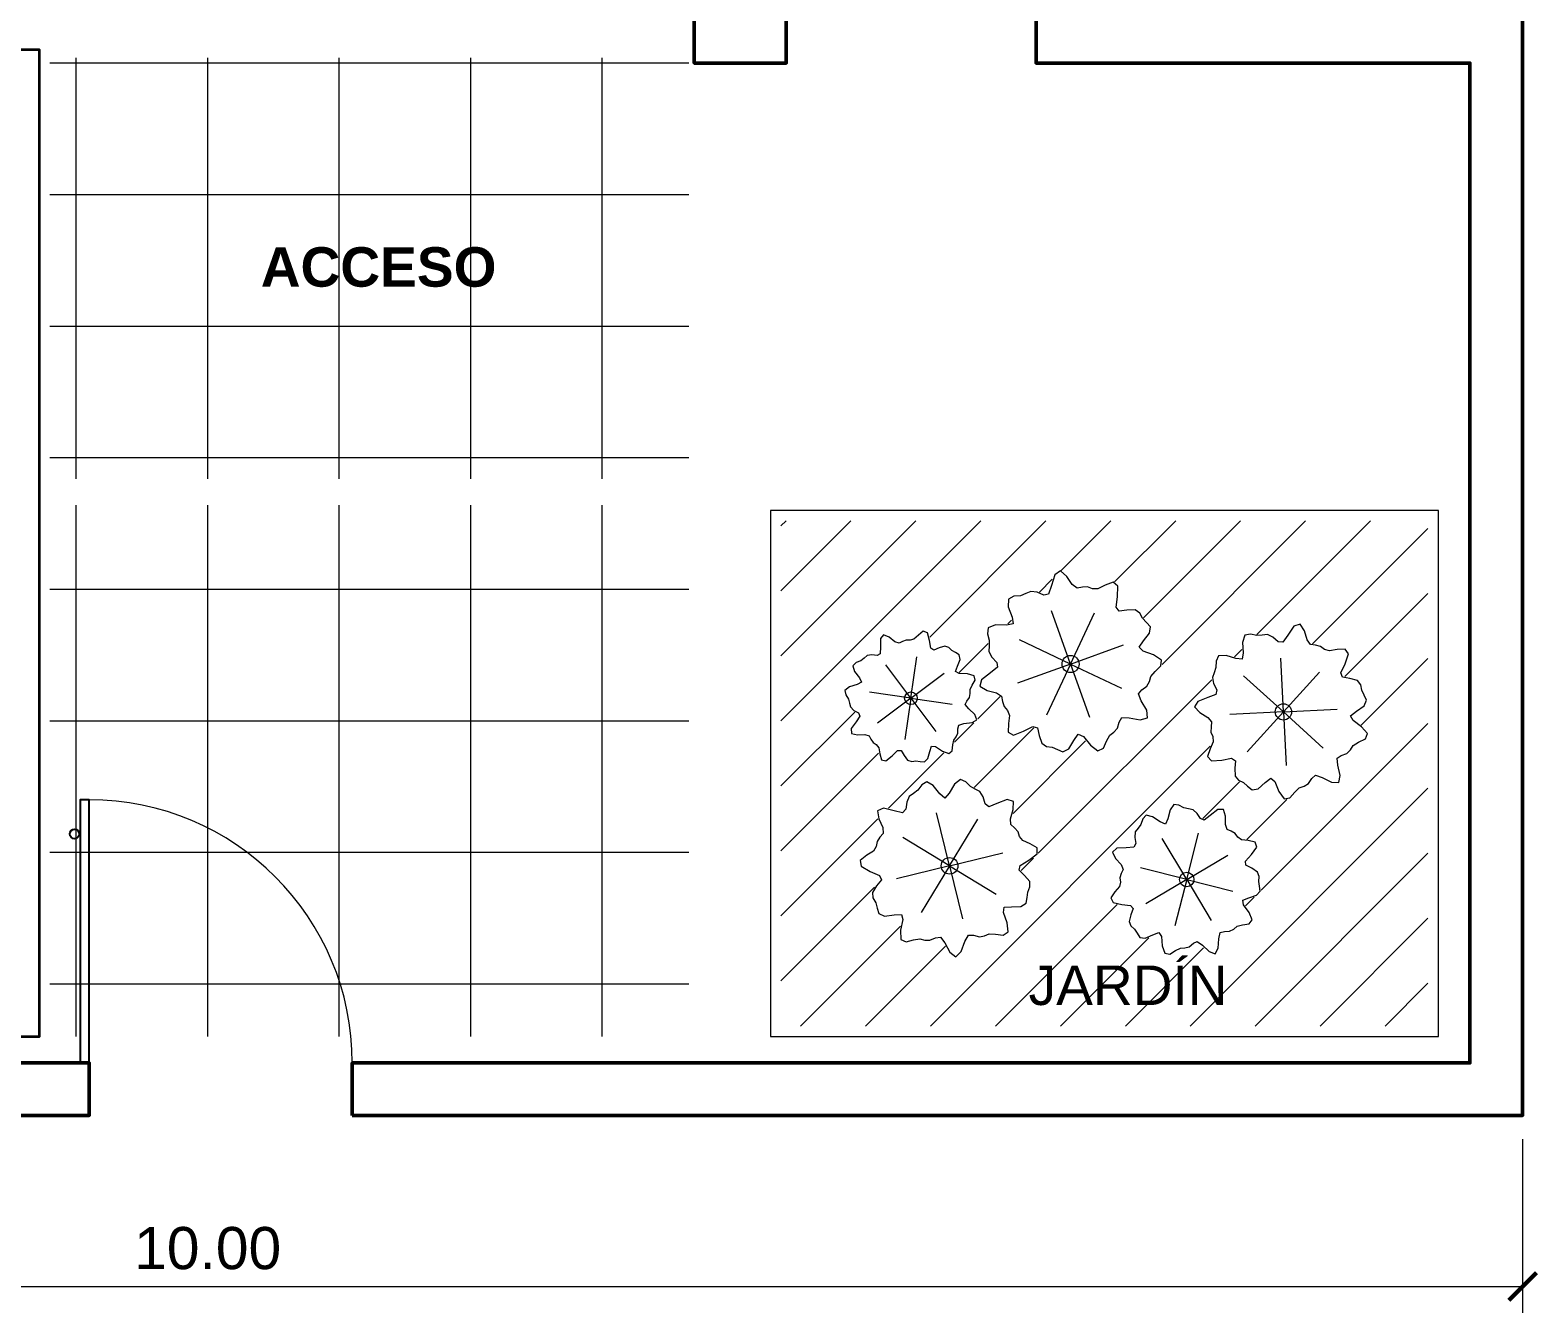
# Model space of a CAD drawing. Header units: metres. Extents: x -1.4 to 26.1, y -0.8 to 23.2.
# Drawn here: x 4.32 to 10.06, y -0.75 to 4.12 of the extents above; entities that cross this region are included whole.
import ezdxf
from ezdxf.enums import TextEntityAlignment as Align

# ---------------------------------------------------------------- set-up
doc = ezdxf.new("R2010")
doc.units = ezdxf.units.M
for name, color, linetype, lineweight in [('A_COTA', 7, 'Continuous', 13), ('A_LIMITE', 7, 'Continuous', 35), ('A_MUEBLE', 7, 'Continuous', 18), ('A_MURO_CORTE', 7, 'Continuous', 50), ('A_PUERTA', 7, 'Continuous', 25), ('A_TEXTO', 7, 'Continuous', 13)]:
    doc.layers.add(name, color=color, linetype=linetype, lineweight=lineweight)
for name, color, linetype, lineweight, true_color in [('A_JARDIN', 8, 'Continuous', 9, 0x697d6c), ('A_MUEBLE_DETALLE', 8, 'Continuous', 9, 0x555555), ('A_PISO_TRAMA', 9, 'Continuous', 9, 0xb4b4b4)]:
    doc.layers.add(name, color=color, linetype=linetype, lineweight=lineweight, true_color=true_color)
doc.styles.add('ARQ', font='arial.ttf')
doc.styles.add('ARQ_BOLD', font='arialbd.ttf')
doc.styles.add('OpenSansCondensed-Light', font='OpenSansCondensed-Light.ttf')
doc.dimstyles.new('EZDXF', dxfattribs={"dimtxt": 0.25, "dimasz": 0.175, "dimexe": 0.375, "dimexo": 0.125, "dimgap": 0.1, "dimtad": 1, "dimlfac": 100, "dimzin": 12, "dimdsep": 46, "dimtxsty": 'OpenSansCondensed-Light', "dimblk": 'ARCHTICK', "dimcen": 2.5, "dimazin": 3, "dimtfac": 0.5, "dimtmove": 2, "dimatfit": 3})
pattern_1 = [(0, (0, 0), (0, 0.5), []), (90, (0, 0), (0.5, 0), [])]

# ---------------------------------------------------------------- blocks, each defined once
blk = doc.blocks.new('M_ARBUSTO')
at = {"layer": 'A_JARDIN'}
for q in [(-0.05583, 0.325243), (0.190504, 0.269459), (-0.269459, 0.190504), (-0.325243, -0.05583), (-0.190504, -0.269459), (0.325243, 0.05583), (0.05583, -0.325243), (0.269459, -0.190504)]:
    blk.add_line((0, 0), q, dxfattribs=at)
blk.add_lwpolyline([(0.48, 0), (0.532202, 0.034882), (0.535216, 0.070462), (0.493852, 0.098233), (0.451569, 0.120998), (0.434131, 0.147368), (0.426391, 0.176617), (0.407065, 0.200742), (0.385381, 0.2225), (0.386018, 0.257929), (0.406544, 0.311952), (0.411501, 0.360877), (0.374411, 0.374411), (0.311136, 0.354783), (0.26044, 0.339412), (0.239444, 0.358353), (0.23134, 0.400692), (0.214214, 0.434383), (0.186617, 0.450533), (0.159245, 0.469121), (0.133808, 0.49938), (0.102576, 0.515685), (0.064475, 0.489734), (0.028655, 0.437193), (0, 0.41), (-0.028655, 0.437193), (-0.064475, 0.489734), (-0.102576, 0.515685), (-0.133808, 0.49938), (-0.159245, 0.469121), (-0.186617, 0.450533), (-0.214214, 0.434383), (-0.23134, 0.400692), (-0.239444, 0.358353), (-0.26044, 0.339412), (-0.311136, 0.354783), (-0.374411, 0.374411), (-0.411501, 0.360877), (-0.406544, 0.311952), (-0.386018, 0.257929), (-0.385381, 0.2225), (-0.407065, 0.200742), (-0.426391, 0.176617), (-0.434131, 0.147368), (-0.451569, 0.120998), (-0.493852, 0.098233), (-0.535216, 0.070462), (-0.532202, 0.034882), (-0.48, 0), (-0.425743, -0.027905), (-0.416571, -0.054843), (-0.447702, -0.089053), (-0.47572, -0.127469), (-0.474922, -0.161214), (-0.460533, -0.190759), (-0.453933, -0.223855), (-0.446003, -0.2575), (-0.412193, -0.275419), (-0.355075, -0.272459), (-0.310265, -0.272095), (-0.304411, -0.304411), (-0.321836, -0.366984), (-0.323971, -0.422207), (-0.293904, -0.439858), (-0.24866, -0.430692), (-0.210383, -0.426614), (-0.180759, -0.436391), (-0.149337, -0.439932), (-0.114658, -0.427909), (-0.084711, -0.425869), (-0.06083, -0.462053), (-0.034132, -0.520751), (0, -0.55), (0.034132, -0.520751), (0.06083, -0.462053), (0.084711, -0.425869), (0.114658, -0.427909), (0.149337, -0.439932), (0.180759, -0.436391), (0.210383, -0.426614), (0.24866, -0.430692), (0.293904, -0.439858), (0.323971, -0.422207), (0.321836, -0.366984), (0.304411, -0.304411), (0.310265, -0.272095), (0.355075, -0.272459), (0.412193, -0.275419), (0.446003, -0.2575), (0.453933, -0.223855), (0.460533, -0.190759), (0.474922, -0.161214), (0.47572, -0.127469), (0.447702, -0.089053), (0.416571, -0.054843), (0.425743, -0.027905)], close=True, dxfattribs=at)
blk.add_circle((0, 0), 0.05, dxfattribs=at)
blk = doc.blocks.new('_ARCHTICK')
at = {"color": 0, "linetype": 'BYBLOCK', "const_width": 0.15}
blk.add_lwpolyline([(-0.5, -0.5), (0.5, 0.5)], dxfattribs=at)

msp = doc.modelspace()

# ---------------------------------------------------------------- hatches: boundary and pattern name
at = {"layer": 'A_PISO_TRAMA'}
h = msp.add_hatch(dxfattribs=at)
h.set_pattern_fill('ARQ_BALDOSA', style=0)
h.set_pattern_definition(pattern_1)
h.paths.add_polyline_path([(6.83, 4.02), (6.83, 2.42), (4.4, 2.42), (4.4, 4.02)])
h = msp.add_hatch(dxfattribs=at)
h.set_pattern_fill('ARQ_BALDOSA', style=0)
h.set_pattern_definition(pattern_1)
h.paths.add_polyline_path([(6.83, 2.32), (6.83, 0.3), (4.4, 0.3), (4.4, 2.32)])
h = msp.add_hatch(dxfattribs=at)
h.set_pattern_fill('ANSI31', scale=0.055, style=0)
h.paths.add_polyline_path([(9.64, 2.26), (9.64, 0.34), (7.18, 0.34), (7.18, 2.26)])
h.paths.add_polyline_path([(9.4016, 1.5997), (9.39242, 1.61793), (9.38828, 1.63735), (9.38817, 1.63777), (9.38801, 1.63817), (9.38781, 1.63855), (9.38758, 1.63891), (9.37509, 1.6557), (9.37485, 1.65599), (9.37459, 1.65625), (9.3743, 1.65649), (9.37399, 1.6567), (9.37367, 1.65689), (9.37333, 1.65704), (9.37297, 1.65716), (9.34462, 1.66523), (9.3442, 1.66533), (9.31826, 1.66976), (9.31376, 1.68267), (9.32894, 1.71554), (9.32911, 1.71597), (9.3413, 1.75294), (9.34141, 1.75332), (9.34147, 1.75371), (9.3415, 1.75411), (9.34149, 1.75451), (9.34144, 1.75491), (9.34135, 1.75529), (9.34122, 1.75567), (9.34105, 1.75603), (9.34085, 1.75638), (9.32874, 1.77491), (9.32851, 1.77522), (9.32826, 1.77551), (9.32798, 1.77578), (9.32767, 1.77601), (9.32734, 1.77622), (9.32699, 1.77639), (9.32663, 1.77653), (9.32626, 1.77663), (9.32588, 1.77669), (9.32549, 1.77672), (9.32511, 1.77671), (9.2943, 1.77449), (9.29391, 1.77444), (9.26555, 1.7696), (9.24854, 1.7753), (9.23412, 1.78623), (9.23378, 1.78647), (9.23341, 1.78667), (9.23302, 1.78682), (9.23262, 1.78694), (9.21397, 1.79135), (9.21355, 1.79143), (9.19633, 1.79357), (9.18456, 1.80921), (9.17417, 1.84277), (9.17405, 1.8431), (9.17391, 1.84342), (9.17373, 1.84372), (9.15748, 1.86952), (9.15725, 1.86985), (9.15698, 1.87016), (9.15668, 1.87044), (9.15636, 1.87068), (9.15601, 1.8709), (9.15565, 1.87107), (9.15526, 1.87121), (9.15487, 1.87131), (9.15447, 1.87137), (9.15406, 1.87139), (9.15366, 1.87136), (9.15325, 1.8713), (9.15286, 1.87119), (9.12958, 1.86365), (9.12923, 1.86352), (9.12889, 1.86335), (9.12858, 1.86316), (9.12828, 1.86294), (9.128, 1.86269), (9.12775, 1.86242), (9.12752, 1.86212), (9.10411, 1.82839), (9.08651, 1.80339), (9.07262, 1.80437), (9.05351, 1.82108), (9.05322, 1.82131), (9.0529, 1.82152), (9.05257, 1.82169), (9.03134, 1.83162), (9.03099, 1.83176), (9.03063, 1.83187), (9.03025, 1.83195), (9.02988, 1.83199), (9.0295, 1.83199), (9.02912, 1.83196), (9.0096, 1.82933), (8.98982, 1.82801), (8.96638, 1.83297), (8.966, 1.83303), (8.96561, 1.83306), (8.96522, 1.83304), (8.96483, 1.83299), (8.94335, 1.82903), (8.94297, 1.82894), (8.9426, 1.82882), (8.94224, 1.82866), (8.9419, 1.82846), (8.94158, 1.82823), (8.94129, 1.82797), (8.94102, 1.82768), (8.94078, 1.82737), (8.94057, 1.82704), (8.9404, 1.82669), (8.94026, 1.82632), (8.93155, 1.7991), (8.93146, 1.79874), (8.93139, 1.79837), (8.93137, 1.79799), (8.93137, 1.79762), (8.9339, 1.7587), (8.9309, 1.73866), (8.91073, 1.7406), (8.87358, 1.75247), (8.87322, 1.75256), (8.87285, 1.75263), (8.87248, 1.75266), (8.8721, 1.75265), (8.84358, 1.75078), (8.84319, 1.75074), (8.84281, 1.75066), (8.84244, 1.75054), (8.84208, 1.75038), (8.84173, 1.75019), (8.84141, 1.74997), (8.84111, 1.74971), (8.84084, 1.74943), (8.84059, 1.74912), (8.84038, 1.7488), (8.8402, 1.74845), (8.83117, 1.72856), (8.83102, 1.7282), (8.83091, 1.72782), (8.83084, 1.72744), (8.83081, 1.72705), (8.82995, 1.70311), (8.82389, 1.68423), (8.81662, 1.66593), (8.81649, 1.66557), (8.8164, 1.6652), (8.81635, 1.66483), (8.81633, 1.66445), (8.81635, 1.66407), (8.81641, 1.66369), (8.8209, 1.64069), (8.82099, 1.64033), (8.82111, 1.63997), (8.82127, 1.63963), (8.83286, 1.61705), (8.83045, 1.60333), (8.80193, 1.59231), (8.76354, 1.57775), (8.7632, 1.5776), (8.76287, 1.57742), (8.76257, 1.57721), (8.76228, 1.57698), (8.76201, 1.57672), (8.76178, 1.57643), (8.76156, 1.57613), (8.74861, 1.55536), (8.74841, 1.555), (8.74825, 1.55463), (8.74813, 1.55424), (8.74805, 1.55384), (8.74801, 1.55344), (8.74801, 1.55303), (8.74805, 1.55262), (8.74813, 1.55223), (8.74826, 1.55184), (8.74842, 1.55147), (8.74862, 1.55111), (8.74885, 1.55078), (8.74912, 1.55047), (8.77021, 1.52846), (8.77047, 1.52822), (8.77074, 1.528), (8.77103, 1.52781), (8.80108, 1.50961), (8.81341, 1.4944), (8.81133, 1.47718), (8.8113, 1.47674), (8.81106, 1.45758), (8.81108, 1.45716), (8.81114, 1.45675), (8.81124, 1.45635), (8.81139, 1.45596), (8.81851, 1.43932), (8.81993, 1.42143), (8.80836, 1.39509), (8.80822, 1.39473), (8.79861, 1.36537), (8.79851, 1.365), (8.79845, 1.36462), (8.79842, 1.36423), (8.79843, 1.36385), (8.79847, 1.36346), (8.79855, 1.36308), (8.79867, 1.36272), (8.79883, 1.36236), (8.79901, 1.36202), (8.79923, 1.3617), (8.79948, 1.36141), (8.81454, 1.34518), (8.81482, 1.3449), (8.81513, 1.34465), (8.81547, 1.34443), (8.81582, 1.34425), (8.81619, 1.3441), (8.81658, 1.344), (8.81697, 1.34393), (8.81737, 1.3439), (8.81777, 1.34391), (8.85658, 1.34679), (8.85704, 1.34685), (8.89261, 1.35362), (8.90405, 1.34614), (8.90207, 1.3199), (8.90206, 1.31947), (8.90304, 1.29), (8.90307, 1.28963), (8.90313, 1.28926), (8.90323, 1.2889), (8.90336, 1.28855), (8.90353, 1.28822), (8.90372, 1.2879), (8.90394, 1.2876), (8.91721, 1.27142), (8.9175, 1.2711), (8.91782, 1.27082), (8.91818, 1.27057), (8.91855, 1.27036), (8.93639, 1.26164), (8.95186, 1.24833), (8.95197, 1.24824), (8.96869, 1.23483), (8.96899, 1.23461), (8.96932, 1.23441), (8.96966, 1.23425), (8.97002, 1.23413), (8.97038, 1.23403), (8.97076, 1.23397), (8.97113, 1.23395), (8.97151, 1.23396), (8.97189, 1.23401), (8.99525, 1.23816), (8.99567, 1.23826), (8.99607, 1.2384), (8.99646, 1.23859), (8.99683, 1.23882), (8.99717, 1.23908), (9.02388, 1.26227), (9.04293, 1.27741), (9.05492, 1.2667), (9.06995, 1.23033), (9.07015, 1.22991), (9.0704, 1.22952), (9.09043, 1.20172), (9.09068, 1.20142), (9.09095, 1.20113), (9.09125, 1.20088), (9.09157, 1.20066), (9.09192, 1.20047), (9.09228, 1.20031), (9.09265, 1.20019), (9.09303, 1.20011), (9.09342, 1.20007), (9.09382, 1.20006), (9.09421, 1.2001), (9.11563, 1.20295), (9.11604, 1.20303), (9.11644, 1.20314), (9.11683, 1.2033), (9.1172, 1.2035), (9.11754, 1.20374), (9.11786, 1.20401), (9.11815, 1.20431), (9.13663, 1.22592), (9.15302, 1.24179), (9.17041, 1.24803), (9.17079, 1.24819), (9.17116, 1.24839), (9.18786, 1.25865), (9.18815, 1.25885), (9.18843, 1.25908), (9.18869, 1.25933), (9.18892, 1.2596), (9.18912, 1.25989), (9.20119, 1.27855), (9.21291, 1.28907), (9.23588, 1.28135), (9.27105, 1.263), (9.27145, 1.26282), (9.27186, 1.26269), (9.27229, 1.2626), (9.27272, 1.26255), (9.30056, 1.26129), (9.30096, 1.26129), (9.30137, 1.26134), (9.30176, 1.26142), (9.30215, 1.26154), (9.30252, 1.26171), (9.30287, 1.2619), (9.3032, 1.26214), (9.30351, 1.2624), (9.30379, 1.2627), (9.30403, 1.26302), (9.30425, 1.26336), (9.30442, 1.26373), (9.30456, 1.26411), (9.30466, 1.2645), (9.31017, 1.29182), (9.31024, 1.29225), (9.31025, 1.29268), (9.31022, 1.29312), (9.31014, 1.29354), (9.30085, 1.33211), (9.29892, 1.35626), (9.31196, 1.36509), (9.33298, 1.37228), (9.33331, 1.37241), (9.33363, 1.37257), (9.33394, 1.37276), (9.33422, 1.37297), (9.33449, 1.37321), (9.34849, 1.38693), (9.34877, 1.38724), (9.34901, 1.38757), (9.35928, 1.40294), (9.37864, 1.415), (9.40408, 1.42771), (9.40444, 1.42791), (9.40478, 1.42816), (9.40509, 1.42843), (9.40538, 1.42874), (9.40562, 1.42908), (9.40584, 1.42944), (9.40601, 1.42981), (9.41396, 1.44992), (9.41409, 1.45029), (9.41418, 1.45067), (9.41423, 1.45106), (9.41424, 1.45145), (9.41422, 1.45184), (9.41415, 1.45223), (9.41405, 1.45261), (9.41391, 1.45297), (9.41374, 1.45332), (9.41353, 1.45366), (9.4133, 1.45397), (9.39117, 1.48013), (9.39085, 1.48047), (9.3905, 1.48077), (9.35884, 1.50414), (9.35135, 1.51837), (9.37065, 1.5332), (9.39961, 1.5535), (9.39995, 1.55377), (9.40026, 1.55407), (9.40053, 1.5544), (9.40077, 1.55476), (9.40097, 1.55515), (9.41064, 1.57681), (9.41078, 1.57716), (9.41089, 1.57752), (9.41096, 1.57789), (9.41099, 1.57827), (9.41099, 1.57865), (9.41095, 1.57903), (9.41088, 1.5794), (9.41077, 1.57976), (9.41063, 1.58011), (9.40166, 1.59958)], flags=0)
h.paths.add_polyline_path([(9.00395, 0.8722), (9.0009, 0.88999), (9.00242, 0.90748), (9.00243, 0.90791), (9.0024, 0.90834), (9.00232, 0.90876), (9.0022, 0.90917), (8.99596, 0.92666), (8.99582, 0.927), (8.99564, 0.92734), (8.99544, 0.92765), (8.99521, 0.92794), (8.99495, 0.92821), (8.99467, 0.92846), (8.99436, 0.92867), (8.97241, 0.94288), (8.97203, 0.94309), (8.95141, 0.95346), (8.95097, 0.96513), (8.97225, 0.98894), (8.97253, 0.9893), (8.99246, 1.0175), (8.99267, 1.01784), (8.99285, 1.01819), (8.993, 1.01857), (8.9931, 1.01895), (8.99317, 1.01934), (8.99319, 1.01974), (8.99318, 1.02014), (8.99313, 1.02053), (8.99304, 1.02092), (8.98757, 1.03979), (8.98745, 1.04015), (8.98729, 1.0405), (8.98709, 1.04084), (8.98687, 1.04115), (8.98661, 1.04144), (8.98633, 1.04171), (8.98603, 1.04195), (8.9857, 1.04215), (8.98535, 1.04233), (8.98499, 1.04247), (8.98462, 1.04257), (8.95791, 1.04868), (8.95752, 1.04875), (8.93232, 1.05197), (8.91953, 1.06111), (8.91017, 1.07407), (8.90991, 1.0744), (8.90962, 1.07469), (8.90929, 1.07495), (8.90895, 1.07518), (8.89427, 1.08376), (8.89388, 1.08396), (8.88001, 1.09017), (8.87417, 1.10623), (8.87406, 1.13732), (8.87404, 1.13767), (8.874, 1.13802), (8.87392, 1.13836), (8.86682, 1.16446), (8.8667, 1.16484), (8.86653, 1.16521), (8.86633, 1.16557), (8.86609, 1.1659), (8.86582, 1.1662), (8.86553, 1.16648), (8.8652, 1.16672), (8.86485, 1.16693), (8.86448, 1.16711), (8.8641, 1.16724), (8.86371, 1.16734), (8.8633, 1.16739), (8.8629, 1.16741), (8.84118, 1.16705), (8.84081, 1.16702), (8.84045, 1.16696), (8.84009, 1.16687), (8.83974, 1.16675), (8.8394, 1.16659), (8.83908, 1.1664), (8.83878, 1.16619), (8.81016, 1.14365), (8.78896, 1.12716), (8.7778, 1.13145), (8.76601, 1.15045), (8.76579, 1.15076), (8.76555, 1.15105), (8.76529, 1.15131), (8.74985, 1.16523), (8.74956, 1.16548), (8.74924, 1.16569), (8.74891, 1.16587), (8.74856, 1.16602), (8.7482, 1.16613), (8.74782, 1.16621), (8.7306, 1.16904), (8.71355, 1.17304), (8.69501, 1.18329), (8.69466, 1.18346), (8.6943, 1.1836), (8.69392, 1.1837), (8.69353, 1.18376), (8.67428, 1.18598), (8.67389, 1.18601), (8.6735, 1.18599), (8.67311, 1.18594), (8.67273, 1.18585), (8.67236, 1.18573), (8.672, 1.18557), (8.67166, 1.18537), (8.67134, 1.18514), (8.67105, 1.18488), (8.67078, 1.1846), (8.67054, 1.18429), (8.65609, 1.16345), (8.65589, 1.16313), (8.65572, 1.1628), (8.65559, 1.16245), (8.65549, 1.16209), (8.64755, 1.12847), (8.64001, 1.11267), (8.62384, 1.11937), (8.59544, 1.13904), (8.59513, 1.13924), (8.59479, 1.13941), (8.59444, 1.13955), (8.59408, 1.13965), (8.56941, 1.14546), (8.56902, 1.14553), (8.56863, 1.14557), (8.56824, 1.14556), (8.56785, 1.14552), (8.56746, 1.14544), (8.56709, 1.14532), (8.56673, 1.14516), (8.56639, 1.14497), (8.56606, 1.14475), (8.56576, 1.1445), (8.56549, 1.14422), (8.55267, 1.12969), (8.55242, 1.12938), (8.55221, 1.12906), (8.55203, 1.12871), (8.55188, 1.12835), (8.54497, 1.10832), (8.53497, 1.09395), (8.52407, 1.08032), (8.52384, 1.08001), (8.52365, 1.07968), (8.52349, 1.07934), (8.52336, 1.07898), (8.52327, 1.07861), (8.52321, 1.07823), (8.52106, 1.05756), (8.52104, 1.05719), (8.52105, 1.05681), (8.5211, 1.05644), (8.52505, 1.03442), (8.51963, 1.02377), (8.49284, 1.02184), (8.45649, 1.01944), (8.45612, 1.0194), (8.45576, 1.01933), (8.4554, 1.01922), (8.45506, 1.01907), (8.45473, 1.0189), (8.45442, 1.0187), (8.45413, 1.01847), (8.43775, 1.00421), (8.43746, 1.00393), (8.4372, 1.00362), (8.43697, 1.00328), (8.43677, 1.00292), (8.43661, 1.00255), (8.4365, 1.00216), (8.43642, 1.00176), (8.43638, 1.00136), (8.43638, 1.00095), (8.43643, 1.00054), (8.43652, 1.00015), (8.43664, 0.99976), (8.43681, 0.99939), (8.44899, 0.97524), (8.44917, 0.97494), (8.44936, 0.97465), (8.44958, 0.97438), (8.47031, 0.95121), (8.47672, 0.93536), (8.47056, 0.92146), (8.47041, 0.92106), (8.46524, 0.90486), (8.46513, 0.90446), (8.46507, 0.90405), (8.46505, 0.90363), (8.46507, 0.90321), (8.46679, 0.88732), (8.4634, 0.87197), (8.44683, 0.85271), (8.44659, 0.8524), (8.43082, 0.82999), (8.43062, 0.82966), (8.43044, 0.82932), (8.4303, 0.82896), (8.4302, 0.82858), (8.43013, 0.8282), (8.4301, 0.82782), (8.4301, 0.82743), (8.43015, 0.82705), (8.43023, 0.82667), (8.43034, 0.8263), (8.43049, 0.82594), (8.43906, 0.80827), (8.43925, 0.80792), (8.43947, 0.80759), (8.43973, 0.80729), (8.44001, 0.80701), (8.44033, 0.80676), (8.44066, 0.80654), (8.44102, 0.80636), (8.44139, 0.80622), (8.44177, 0.80611), (8.47545, 0.79849), (8.4759, 0.79841), (8.50766, 0.79496), (8.51513, 0.78599), (8.50674, 0.76448), (8.50661, 0.76407), (8.4998, 0.73883), (8.49971, 0.73846), (8.49967, 0.73809), (8.49966, 0.73772), (8.49968, 0.73734), (8.49974, 0.73698), (8.49983, 0.73661), (8.49996, 0.73626), (8.50702, 0.71909), (8.5072, 0.7187), (8.50743, 0.71834), (8.50769, 0.718), (8.50799, 0.71769), (8.52082, 0.70571), (8.53046, 0.69045), (8.53054, 0.69033), (8.54124, 0.67462), (8.54147, 0.67432), (8.54172, 0.67404), (8.542, 0.67379), (8.54231, 0.67356), (8.54263, 0.67336), (8.54297, 0.6732), (8.54332, 0.67306), (8.54369, 0.67297), (8.54406, 0.6729), (8.56496, 0.67037), (8.56539, 0.67034), (8.56582, 0.67035), (8.56624, 0.67042), (8.56666, 0.67053), (8.56706, 0.67068), (8.59573, 0.68342), (8.61545, 0.69118), (8.6226, 0.6794), (8.6259, 0.64475), (8.62597, 0.64429), (8.62609, 0.64384), (8.63588, 0.61507), (8.63603, 0.6147), (8.63621, 0.61435), (8.63642, 0.61402), (8.63666, 0.61372), (8.63693, 0.61343), (8.63723, 0.61318), (8.63756, 0.61296), (8.6379, 0.61277), (8.63826, 0.61261), (8.63863, 0.61249), (8.63901, 0.61241), (8.65793, 0.60927), (8.65835, 0.60922), (8.65876, 0.60922), (8.65918, 0.60926), (8.65959, 0.60934), (8.65999, 0.60947), (8.66037, 0.60964), (8.66073, 0.60984), (8.682, 0.62337), (8.69991, 0.63253), (8.71619, 0.6333), (8.7166, 0.63334), (8.71701, 0.63343), (8.73384, 0.6378), (8.73418, 0.63791), (8.73451, 0.63804), (8.73483, 0.63821), (8.73513, 0.6384), (8.73541, 0.63862), (8.75044, 0.65128), (8.76281, 0.65702), (8.78006, 0.64469), (8.80511, 0.62003), (8.80544, 0.61974), (8.80579, 0.61949), (8.80617, 0.61928), (8.80657, 0.61911), (8.82986, 0.61082), (8.83025, 0.61071), (8.83065, 0.61063), (8.83105, 0.61059), (8.83146, 0.6106), (8.83186, 0.61065), (8.83226, 0.61073), (8.83264, 0.61086), (8.83301, 0.61102), (8.83336, 0.61122), (8.83369, 0.61146), (8.83399, 0.61172), (8.83427, 0.61202), (8.83451, 0.61234), (8.83472, 0.61269), (8.84649, 0.63444), (8.84667, 0.63483), (8.84681, 0.63524), (8.84691, 0.63566), (8.84696, 0.6361), (8.84908, 0.67119), (8.85364, 0.69189), (8.86668, 0.6959), (8.88632, 0.69655), (8.88668, 0.69657), (8.88703, 0.69663), (8.88738, 0.69672), (8.88771, 0.69684), (8.88803, 0.69699), (8.90347, 0.705), (8.90383, 0.70521), (8.90416, 0.70546), (8.91678, 0.71577), (8.93622, 0.72095), (8.96107, 0.72513), (8.96148, 0.72522), (8.96187, 0.72535), (8.96225, 0.72553), (8.96261, 0.72574), (8.96295, 0.72599), (8.96326, 0.72627), (8.96353, 0.72658), (8.97549, 0.74157), (8.97572, 0.74189), (8.97592, 0.74223), (8.97608, 0.74258), (8.97621, 0.74296), (8.9763, 0.74334), (8.97635, 0.74373), (8.97637, 0.74412), (8.97634, 0.74451), (8.97628, 0.7449), (8.97618, 0.74527), (8.97604, 0.74564), (8.96406, 0.77358), (8.96385, 0.77399), (8.9636, 0.77438), (8.94287, 0.80234), (8.9403, 0.81588), (8.96014, 0.82331), (8.98997, 0.83302), (8.99037, 0.83318), (8.99076, 0.83337), (8.99112, 0.83361), (8.99145, 0.83389), (8.99175, 0.8342), (9.00558, 0.85006), (9.00581, 0.85036), (9.00602, 0.85068), (9.00619, 0.85101), (9.00634, 0.85136), (9.00644, 0.85173), (9.00652, 0.8521), (9.00656, 0.85247), (9.00656, 0.85285), (9.00653, 0.85323), (9.00397, 0.87207)], flags=0)
h.paths.add_polyline_path([(8.5476, 1.91071), (8.54737, 1.91107), (8.5471, 1.91141), (8.5468, 1.91172), (8.54647, 1.91199), (8.5288, 1.92499), (8.52849, 1.9252), (8.52816, 1.92538), (8.52782, 1.92552), (8.52746, 1.92564), (8.5271, 1.92572), (8.52673, 1.92576), (8.52635, 1.92577), (8.49545, 1.92518), (8.49502, 1.92514), (8.46754, 1.92162), (8.45897, 1.93334), (8.46412, 1.97103), (8.46415, 1.97149), (8.46504, 2.01229), (8.46503, 2.01269), (8.46498, 2.01308), (8.46489, 2.01347), (8.46476, 2.01385), (8.4646, 2.01421), (8.4644, 2.01456), (8.46417, 2.01488), (8.4639, 2.01518), (8.46361, 2.01545), (8.44579, 2.03032), (8.44548, 2.03055), (8.44515, 2.03075), (8.4448, 2.03092), (8.44444, 2.03106), (8.44406, 2.03116), (8.44368, 2.03122), (8.4433, 2.03124), (8.44291, 2.03123), (8.44253, 2.03118), (8.44215, 2.0311), (8.44178, 2.03098), (8.41157, 2.01931), (8.41122, 2.01915), (8.38423, 2.00557), (8.36535, 2.00608), (8.34751, 2.01263), (8.34711, 2.01276), (8.3467, 2.01284), (8.34629, 2.01288), (8.34587, 2.01287), (8.32582, 2.01157), (8.32539, 2.01152), (8.30739, 2.00838), (8.2907, 2.02052), (8.26998, 2.05102), (8.26977, 2.0513), (8.26954, 2.05156), (8.26928, 2.0518), (8.24508, 2.07268), (8.24476, 2.07293), (8.24442, 2.07314), (8.24405, 2.07332), (8.24367, 2.07346), (8.24328, 2.07356), (8.24288, 2.07363), (8.24247, 2.07365), (8.24206, 2.07363), (8.24166, 2.07356), (8.24127, 2.07346), (8.24089, 2.07332), (8.24052, 2.07314), (8.24018, 2.07293), (8.21914, 2.05822), (8.21885, 2.058), (8.21858, 2.05774), (8.21833, 2.05747), (8.21811, 2.05717), (8.21792, 2.05685), (8.21776, 2.05651), (8.21763, 2.05616), (8.20449, 2.01517), (8.19448, 1.9846), (8.18008, 1.98129), (8.15574, 1.99221), (8.15539, 1.99235), (8.15503, 1.99246), (8.15466, 1.99253), (8.13034, 1.99597), (8.12996, 1.996), (8.12958, 1.996), (8.1292, 1.99596), (8.12883, 1.99589), (8.12846, 1.99578), (8.12811, 1.99564), (8.10934, 1.98702), (8.08988, 1.97963), (8.06484, 1.97741), (8.06445, 1.97736), (8.06407, 1.97727), (8.0637, 1.97714), (8.06335, 1.97698), (8.04302, 1.96643), (8.04269, 1.96623), (8.04237, 1.966), (8.04207, 1.96574), (8.04181, 1.96545), (8.04157, 1.96514), (8.04136, 1.96481), (8.04119, 1.96445), (8.04105, 1.96409), (8.04095, 1.96371), (8.04089, 1.96332), (8.04087, 1.96293), (8.04048, 1.93297), (8.04049, 1.93259), (8.04054, 1.93222), (8.04062, 1.93186), (8.04074, 1.9315), (8.05521, 1.89324), (8.05838, 1.87202), (8.03736, 1.86774), (7.99645, 1.86825), (7.99608, 1.86824), (7.99571, 1.86819), (7.99534, 1.86811), (7.99499, 1.868), (7.96696, 1.85738), (7.96661, 1.85723), (7.96626, 1.85704), (7.96594, 1.85681), (7.96564, 1.85656), (7.96537, 1.85628), (7.96513, 1.85597), (7.96491, 1.85564), (7.96474, 1.85529), (7.96459, 1.85492), (7.96448, 1.85455), (7.96441, 1.85416), (7.96145, 1.83145), (7.96142, 1.83106), (7.96143, 1.83067), (7.96147, 1.83029), (7.96155, 1.8299), (7.96804, 1.80561), (7.96774, 1.7848), (7.96606, 1.76422), (7.96605, 1.76384), (7.96607, 1.76346), (7.96613, 1.76308), (7.96623, 1.76271), (7.96636, 1.76235), (7.96652, 1.76201), (7.97807, 1.74033), (7.97826, 1.74001), (7.97849, 1.73971), (7.97873, 1.73942), (7.99732, 1.72029), (7.99913, 1.70562), (7.97384, 1.68576), (7.93981, 1.6594), (7.93952, 1.65916), (7.93926, 1.65889), (7.93903, 1.6586), (7.93882, 1.65829), (7.93865, 1.65796), (7.9385, 1.65762), (7.93839, 1.65727), (7.93177, 1.63247), (7.93168, 1.63208), (7.93164, 1.63167), (7.93164, 1.63126), (7.93168, 1.63086), (7.93176, 1.63046), (7.93188, 1.63007), (7.93203, 1.6297), (7.93223, 1.62934), (7.93246, 1.62901), (7.93272, 1.6287), (7.93302, 1.62842), (7.93334, 1.62817), (7.93368, 1.62795), (7.96158, 1.61235), (7.96189, 1.61219), (7.96222, 1.61206), (7.96255, 1.61196), (7.99829, 1.60292), (8.01541, 1.59139), (8.01861, 1.5734), (8.01871, 1.57298), (8.02435, 1.55369), (8.02449, 1.5533), (8.02467, 1.55292), (8.02488, 1.55257), (8.02514, 1.55224), (8.0374, 1.53771), (8.04433, 1.52014), (8.0408, 1.49014), (8.04078, 1.48975), (8.04014, 1.45737), (8.04015, 1.45699), (8.0402, 1.4566), (8.04029, 1.45623), (8.04041, 1.45586), (8.04056, 1.4555), (8.04075, 1.45517), (8.04097, 1.45485), (8.04123, 1.45456), (8.0415, 1.45429), (8.04181, 1.45405), (8.04213, 1.45384), (8.0622, 1.44218), (8.06255, 1.44199), (8.06292, 1.44185), (8.06331, 1.44174), (8.0637, 1.44167), (8.0641, 1.44164), (8.0645, 1.44164), (8.06489, 1.44169), (8.06528, 1.44178), (8.06566, 1.44191), (8.10369, 1.4567), (8.10411, 1.45689), (8.13777, 1.47462), (8.15171, 1.47057), (8.1578, 1.44354), (8.15792, 1.44313), (8.16793, 1.41388), (8.16806, 1.41354), (8.16823, 1.4132), (8.16843, 1.41289), (8.16866, 1.41259), (8.16891, 1.41232), (8.16919, 1.41207), (8.16949, 1.41185), (8.18776, 1.39969), (8.18813, 1.39948), (8.18852, 1.3993), (8.18893, 1.39916), (8.18935, 1.39907), (8.20993, 1.3958), (8.22954, 1.38718), (8.22967, 1.38713), (8.25054, 1.37881), (8.2509, 1.37868), (8.25127, 1.3786), (8.25164, 1.37854), (8.25202, 1.37852), (8.2524, 1.37854), (8.25277, 1.37859), (8.25314, 1.37868), (8.2535, 1.37881), (8.25385, 1.37896), (8.27599, 1.39028), (8.27636, 1.3905), (8.27671, 1.39076), (8.27703, 1.39105), (8.27731, 1.39137), (8.27756, 1.39172), (8.29723, 1.42317), (8.31179, 1.44431), (8.32728, 1.43718), (8.35352, 1.40528), (8.35384, 1.40494), (8.35419, 1.40463), (8.3828, 1.38291), (8.38312, 1.38269), (8.38347, 1.3825), (8.38383, 1.38234), (8.3842, 1.38222), (8.38458, 1.38214), (8.38497, 1.3821), (8.38537, 1.3821), (8.38576, 1.38213), (8.38614, 1.3822), (8.38652, 1.38231), (8.38688, 1.38246), (8.40749, 1.39188), (8.40786, 1.39208), (8.40821, 1.39231), (8.40853, 1.39257), (8.40882, 1.39287), (8.40908, 1.3932), (8.40931, 1.39355), (8.40949, 1.39392), (8.42141, 1.42126), (8.433, 1.44224), (8.44856, 1.45385), (8.44887, 1.45412), (8.44916, 1.45441), (8.46276, 1.46982), (8.46299, 1.4701), (8.46319, 1.4704), (8.46336, 1.47071), (8.4635, 1.47104), (8.46361, 1.47137), (8.46999, 1.49381), (8.47859, 1.50806), (8.50412, 1.50736), (8.54502, 1.49975), (8.54545, 1.49969), (8.54588, 1.49968), (8.54632, 1.49972), (8.54674, 1.4998), (8.57504, 1.50707), (8.57543, 1.50719), (8.5758, 1.50735), (8.57615, 1.50755), (8.57649, 1.50778), (8.5768, 1.50804), (8.57707, 1.50833), (8.57732, 1.50865), (8.57754, 1.50899), (8.57772, 1.50936), (8.57786, 1.50974), (8.57796, 1.51013), (8.57802, 1.51053), (8.57805, 1.51093), (8.57803, 1.51134), (8.57518, 1.54041), (8.57511, 1.54084), (8.575, 1.54127), (8.57484, 1.54167), (8.57464, 1.54206), (8.5535, 1.57789), (8.54411, 1.60163), (8.55456, 1.61459), (8.57346, 1.62826), (8.57374, 1.62848), (8.574, 1.62872), (8.57424, 1.62899), (8.57445, 1.62928), (8.57463, 1.62958), (8.58446, 1.64763), (8.58464, 1.64801), (8.58478, 1.6484), (8.59037, 1.66699), (8.60612, 1.68506), (8.62773, 1.7056), (8.62802, 1.7059), (8.62827, 1.70623), (8.62849, 1.70659), (8.62867, 1.70697), (8.62881, 1.70736), (8.62891, 1.70777), (8.62896, 1.70818), (8.63078, 1.73077), (8.63079, 1.73116), (8.63076, 1.73155), (8.6307, 1.73194), (8.63059, 1.73232), (8.63046, 1.73268), (8.63028, 1.73304), (8.63007, 1.73337), (8.62984, 1.73368), (8.62957, 1.73397), (8.62927, 1.73422), (8.62895, 1.73445), (8.59875, 1.7539), (8.59835, 1.75413), (8.59792, 1.75431), (8.55897, 1.76806), (8.54696, 1.78018), (8.56186, 1.80109), (8.58468, 1.83033), (8.58492, 1.83068), (8.58513, 1.83106), (8.58529, 1.83146), (8.58542, 1.83187), (8.58549, 1.8323), (8.58856, 1.85698), (8.58858, 1.85736), (8.58858, 1.85773), (8.58854, 1.85811), (8.58846, 1.85848), (8.58834, 1.85884), (8.5882, 1.85919), (8.58802, 1.85952), (8.58781, 1.85984), (8.58757, 1.86013), (8.57261, 1.8769), (8.57252, 1.877), (8.55771, 1.89248)], flags=0)
h.paths.add_polyline_path([(8.12029, 0.82776), (8.12291, 0.84834), (8.13047, 0.86706), (8.13061, 0.86746), (8.1307, 0.86788), (8.13075, 0.86831), (8.13075, 0.86874), (8.12977, 0.88998), (8.12974, 0.89035), (8.12967, 0.89072), (8.12956, 0.89108), (8.12943, 0.89143), (8.12926, 0.89176), (8.12906, 0.89208), (8.12883, 0.89237), (8.10954, 0.91528), (8.10924, 0.9156), (8.08988, 0.9341), (8.09345, 0.94759), (8.12494, 0.96667), (8.12531, 0.96693), (8.15659, 0.99115), (8.15689, 0.99141), (8.15716, 0.9917), (8.15741, 0.99201), (8.15762, 0.99235), (8.1578, 0.9927), (8.15794, 0.99308), (8.15805, 0.99346), (8.15811, 0.99385), (8.15814, 0.99425), (8.15847, 1.01675), (8.15845, 1.01713), (8.1584, 1.01752), (8.15832, 1.01789), (8.15819, 1.01826), (8.15804, 1.01861), (8.15785, 1.01895), (8.15762, 1.01926), (8.15737, 1.01956), (8.15709, 1.01982), (8.15679, 1.02006), (8.15646, 1.02027), (8.12924, 1.03591), (8.1289, 1.03608), (8.10224, 1.04812), (8.09113, 1.06261), (8.0852, 1.08003), (8.08504, 1.08041), (8.08485, 1.08078), (8.08462, 1.08113), (8.08435, 1.08145), (8.07114, 1.09576), (8.07083, 1.09606), (8.05753, 1.10767), (8.05649, 1.12757), (8.06682, 1.16176), (8.06691, 1.1621), (8.06696, 1.16244), (8.06699, 1.16279), (8.06795, 1.19376), (8.06794, 1.19416), (8.0679, 1.19457), (8.06781, 1.19496), (8.06768, 1.19535), (8.06751, 1.19572), (8.0673, 1.19607), (8.06706, 1.1964), (8.06679, 1.1967), (8.06649, 1.19698), (8.06616, 1.19722), (8.06581, 1.19742), (8.06545, 1.19759), (8.06506, 1.19773), (8.04116, 1.2046), (8.04079, 1.20469), (8.04043, 1.20474), (8.04006, 1.20476), (8.03968, 1.20474), (8.03932, 1.20469), (8.03895, 1.20461), (8.0386, 1.20449), (7.99971, 1.18938), (7.97065, 1.1783), (7.95946, 1.18706), (7.95285, 1.21201), (7.95273, 1.21237), (7.95259, 1.21271), (7.95241, 1.21304), (7.94017, 1.23347), (7.93996, 1.23378), (7.93972, 1.23408), (7.93945, 1.23435), (7.93916, 1.23459), (7.93884, 1.23481), (7.93851, 1.23499), (7.92058, 1.24387), (7.90315, 1.254), (7.88622, 1.2715), (7.88594, 1.27177), (7.88563, 1.27201), (7.8853, 1.27222), (7.88495, 1.27239), (7.8646, 1.28126), (7.86424, 1.2814), (7.86386, 1.28151), (7.86347, 1.28157), (7.86308, 1.2816), (7.86269, 1.28159), (7.8623, 1.28154), (7.86192, 1.28145), (7.86154, 1.28132), (7.86119, 1.28116), (7.86085, 1.28097), (7.86053, 1.28074), (7.83772, 1.26276), (7.83744, 1.26251), (7.83718, 1.26224), (7.83695, 1.26195), (7.83674, 1.26163), (7.81676, 1.22741), (7.8028, 1.21217), (7.78685, 1.22532), (7.7623, 1.25643), (7.76205, 1.25671), (7.76178, 1.25697), (7.76149, 1.2572), (7.76117, 1.2574), (7.73609, 1.27204), (7.73574, 1.27222), (7.73538, 1.27236), (7.735, 1.27247), (7.73461, 1.27255), (7.73422, 1.27258), (7.73383, 1.27257), (7.73344, 1.27253), (7.73306, 1.27245), (7.73268, 1.27233), (7.73232, 1.27218), (7.73198, 1.27199), (7.71307, 1.26037), (7.71274, 1.26015), (7.71244, 1.2599), (7.71217, 1.25962), (7.71193, 1.25932), (7.6976, 1.23963), (7.68175, 1.22717), (7.66523, 1.21588), (7.66492, 1.21565), (7.66464, 1.2154), (7.66439, 1.21511), (7.66416, 1.21481), (7.66397, 1.21448), (7.6638, 1.21414), (7.65452, 1.19221), (7.65439, 1.19186), (7.65429, 1.1915), (7.65423, 1.19113), (7.65116, 1.1655), (7.64129, 1.15527), (7.61097, 1.16219), (7.57036, 1.17174), (7.56999, 1.17181), (7.56962, 1.17185), (7.56925, 1.17185), (7.56888, 1.17181), (7.56851, 1.17174), (7.56816, 1.17164), (7.56781, 1.1715), (7.5451, 1.16137), (7.54473, 1.16118), (7.54439, 1.16096), (7.54407, 1.16071), (7.54378, 1.16042), (7.54352, 1.16011), (7.5433, 1.15977), (7.54311, 1.15942), (7.54295, 1.15904), (7.54284, 1.15865), (7.54276, 1.15825), (7.54273, 1.15784), (7.54274, 1.15744), (7.54278, 1.15703), (7.54805, 1.1265), (7.54812, 1.12616), (7.54823, 1.12583), (7.54836, 1.12551), (7.56334, 1.09309), (7.56509, 1.07324), (7.55353, 1.05989), (7.55326, 1.05955), (7.54218, 1.04354), (7.54196, 1.04318), (7.54178, 1.04281), (7.54164, 1.04241), (7.54154, 1.04201), (7.53808, 1.02393), (7.5291, 1.00804), (7.50438, 0.99241), (7.50406, 0.99219), (7.47928, 0.97292), (7.47899, 0.97267), (7.47872, 0.97239), (7.47848, 0.97208), (7.47827, 0.97176), (7.4781, 0.97142), (7.47795, 0.97106), (7.47785, 0.97068), (7.47778, 0.9703), (7.47774, 0.96992), (7.47775, 0.96953), (7.47779, 0.96915), (7.48124, 0.94692), (7.48132, 0.94653), (7.48144, 0.94615), (7.4816, 0.94578), (7.48179, 0.94543), (7.48202, 0.9451), (7.48228, 0.9448), (7.48256, 0.94452), (7.48288, 0.94428), (7.48321, 0.94406), (7.51755, 0.92443), (7.51796, 0.92423), (7.5518, 0.90971), (7.55721, 0.89685), (7.54061, 0.87584), (7.54036, 0.87548), (7.52444, 0.85011), (7.52426, 0.84978), (7.5241, 0.84944), (7.52398, 0.84909), (7.5239, 0.84873), (7.52385, 0.84836), (7.52383, 0.84798), (7.52385, 0.84761), (7.52583, 0.82644), (7.52589, 0.82601), (7.526, 0.8256), (7.52615, 0.8252), (7.52635, 0.82481), (7.53643, 0.80732), (7.5419, 0.78731), (7.54194, 0.78718), (7.5484, 0.76638), (7.54853, 0.76603), (7.54869, 0.76569), (7.54888, 0.76536), (7.54911, 0.76505), (7.54936, 0.76477), (7.54964, 0.76451), (7.54994, 0.76428), (7.55026, 0.76408), (7.5506, 0.76391), (7.57263, 0.75414), (7.57304, 0.75398), (7.57345, 0.75388), (7.57388, 0.75381), (7.57431, 0.75379), (7.57474, 0.75382), (7.61042, 0.75818), (7.63512, 0.76011), (7.63916, 0.74421), (7.63115, 0.70502), (7.63108, 0.70456), (7.63107, 0.7041), (7.63215, 0.6693), (7.63218, 0.6689), (7.63225, 0.66852), (7.63236, 0.66814), (7.6325, 0.66778), (7.63268, 0.66743), (7.63289, 0.6671), (7.63314, 0.66679), (7.63341, 0.66651), (7.63371, 0.66625), (7.63403, 0.66603), (7.63437, 0.66584), (7.65404, 0.65607), (7.65443, 0.6559), (7.65482, 0.65578), (7.65523, 0.65569), (7.65565, 0.65565), (7.65607, 0.65566), (7.65648, 0.6557), (7.65689, 0.65579), (7.68474, 0.66349), (7.70758, 0.66755), (7.72579, 0.66292), (7.7262, 0.66284), (7.72661, 0.6628), (7.74651, 0.66196), (7.74687, 0.66196), (7.74722, 0.66199), (7.74757, 0.66206), (7.74792, 0.66215), (7.74825, 0.66228), (7.76903, 0.67115), (7.78492, 0.67335), (7.79991, 0.65376), (7.81912, 0.61832), (7.81935, 0.61795), (7.81961, 0.61761), (7.81992, 0.61729), (7.82025, 0.61701), (7.84299, 0.60013), (7.84332, 0.59991), (7.84368, 0.59972), (7.84406, 0.59957), (7.84444, 0.59945), (7.84484, 0.59938), (7.84525, 0.59935), (7.84565, 0.59935), (7.84605, 0.5994), (7.84645, 0.59949), (7.84683, 0.59962), (7.8472, 0.59979), (7.84755, 0.59999), (7.84788, 0.60023), (7.84818, 0.6005), (7.86834, 0.62038), (7.86864, 0.6207), (7.86889, 0.62105), (7.86911, 0.62143), (7.86928, 0.62183), (7.88337, 0.6596), (7.89549, 0.68108), (7.91154, 0.68111), (7.93334, 0.67522), (7.93369, 0.67514), (7.93404, 0.6751), (7.9344, 0.67508), (7.93476, 0.6751), (7.93511, 0.67515), (7.9547, 0.67875), (7.9551, 0.67885), (7.95549, 0.67899), (7.97288, 0.6861), (7.99607, 0.68526), (8.02472, 0.68151), (8.02514, 0.68148), (8.02555, 0.68149), (8.02597, 0.68155), (8.02637, 0.68164), (8.02677, 0.68178), (8.02714, 0.68196), (8.0275, 0.68218), (8.04562, 0.6946), (8.04593, 0.69483), (8.04622, 0.6951), (8.04648, 0.69539), (8.04671, 0.69571), (8.04691, 0.69605), (8.04707, 0.6964), (8.0472, 0.69678), (8.04729, 0.69716), (8.04734, 0.69754), (8.04736, 0.69794), (8.04734, 0.69833), (8.04357, 0.73294), (8.04349, 0.7334), (8.04336, 0.73385), (8.02997, 0.77154), (8.03176, 0.78785), (8.05649, 0.78938), (8.09242, 0.79002), (8.09285, 0.79005), (8.09328, 0.79013), (8.09369, 0.79025), (8.09409, 0.79042), (8.09447, 0.79063), (8.11493, 0.80338), (8.11524, 0.80359), (8.11553, 0.80383), (8.1158, 0.8041), (8.11603, 0.8044), (8.11624, 0.80471), (8.11642, 0.80505), (8.11657, 0.8054), (8.11668, 0.80576), (8.11676, 0.80613), (8.12027, 0.82762)], flags=0)
h.paths.add_polyline_path([(7.84548, 1.76351), (7.8318, 1.77118), (7.82082, 1.78177), (7.82049, 1.78205), (7.82014, 1.7823), (7.81976, 1.7825), (7.81937, 1.78267), (7.80408, 1.78804), (7.80372, 1.78814), (7.80335, 1.78822), (7.80298, 1.78826), (7.80261, 1.78826), (7.80224, 1.78823), (7.80187, 1.78816), (7.80151, 1.78806), (7.77982, 1.78097), (7.77941, 1.78082), (7.76133, 1.77265), (7.75358, 1.77845), (7.74915, 1.80576), (7.74905, 1.80621), (7.74087, 1.83521), (7.74074, 1.83559), (7.74058, 1.83595), (7.74038, 1.8363), (7.74014, 1.83662), (7.73988, 1.83692), (7.73959, 1.83719), (7.73927, 1.83743), (7.73893, 1.83764), (7.73857, 1.83781), (7.72277, 1.84447), (7.72241, 1.8446), (7.72204, 1.8447), (7.72165, 1.84476), (7.72127, 1.84478), (7.72088, 1.84477), (7.7205, 1.84472), (7.72012, 1.84463), (7.71976, 1.8445), (7.7194, 1.84434), (7.71907, 1.84415), (7.71875, 1.84393), (7.69994, 1.82916), (7.69964, 1.82891), (7.68371, 1.81368), (7.67069, 1.81007), (7.65684, 1.81084), (7.65642, 1.81084), (7.65601, 1.8108), (7.6556, 1.81072), (7.65521, 1.81059), (7.64133, 1.80535), (7.64093, 1.80517), (7.62929, 1.79927), (7.61547, 1.80403), (7.5944, 1.82098), (7.59412, 1.82119), (7.59382, 1.82137), (7.59351, 1.82152), (7.57191, 1.83104), (7.57153, 1.83119), (7.57114, 1.83129), (7.57073, 1.83136), (7.57033, 1.83138), (7.56992, 1.83136), (7.56952, 1.83131), (7.56912, 1.83121), (7.56874, 1.83107), (7.56838, 1.83089), (7.56803, 1.83068), (7.56771, 1.83043), (7.56741, 1.83015), (7.56714, 1.82985), (7.55546, 1.81492), (7.55525, 1.81462), (7.55506, 1.8143), (7.55491, 1.81396), (7.55478, 1.81361), (7.55469, 1.81325), (7.55464, 1.81288), (7.55461, 1.81251), (7.55419, 1.78073), (7.55373, 1.75758), (7.54509, 1.7526), (7.52589, 1.75501), (7.52552, 1.75504), (7.52515, 1.75503), (7.52477, 1.75499), (7.50685, 1.75217), (7.50648, 1.7521), (7.50612, 1.75198), (7.50577, 1.75184), (7.50543, 1.75166), (7.50511, 1.75145), (7.50482, 1.75121), (7.49345, 1.7411), (7.48145, 1.73178), (7.46438, 1.72486), (7.46402, 1.7247), (7.46368, 1.7245), (7.46337, 1.72427), (7.46308, 1.72401), (7.451, 1.71217), (7.45073, 1.71189), (7.4505, 1.71157), (7.45029, 1.71124), (7.45012, 1.71089), (7.44999, 1.71052), (7.44989, 1.71014), (7.44982, 1.70975), (7.4498, 1.70936), (7.44982, 1.70897), (7.44987, 1.70858), (7.44996, 1.7082), (7.45616, 1.68695), (7.45628, 1.6866), (7.45643, 1.68626), (7.45662, 1.68593), (7.45683, 1.68563), (7.47524, 1.66182), (7.48159, 1.64852), (7.46864, 1.64149), (7.43975, 1.63305), (7.43939, 1.63293), (7.43905, 1.63277), (7.43873, 1.63259), (7.43842, 1.63237), (7.42092, 1.61883), (7.42062, 1.61857), (7.42035, 1.61829), (7.42011, 1.61798), (7.4199, 1.61765), (7.41972, 1.6173), (7.41958, 1.61694), (7.41947, 1.61656), (7.4194, 1.61617), (7.41937, 1.61578), (7.41938, 1.61539), (7.41943, 1.615), (7.42224, 1.59832), (7.42232, 1.59794), (7.42244, 1.59757), (7.4226, 1.59721), (7.42279, 1.59687), (7.43254, 1.58124), (7.43677, 1.56665), (7.44002, 1.55179), (7.44012, 1.55142), (7.44025, 1.55106), (7.44042, 1.55072), (7.44062, 1.5504), (7.44085, 1.55009), (7.4411, 1.54981), (7.45394, 1.53699), (7.45422, 1.53674), (7.45452, 1.53652), (7.45484, 1.53632), (7.47179, 1.52699), (7.47585, 1.51788), (7.46261, 1.49889), (7.44428, 1.47292), (7.44408, 1.47261), (7.44391, 1.47228), (7.44377, 1.47193), (7.44366, 1.47158), (7.44359, 1.47121), (7.44355, 1.47084), (7.44355, 1.47047), (7.44422, 1.45153), (7.44426, 1.45113), (7.44433, 1.45073), (7.44445, 1.45034), (7.44461, 1.44996), (7.4448, 1.4496), (7.44503, 1.44927), (7.44529, 1.44896), (7.44558, 1.44867), (7.4459, 1.44842), (7.44624, 1.4482), (7.4466, 1.44802), (7.44698, 1.44787), (7.44737, 1.44777), (7.47044, 1.44277), (7.47079, 1.44271), (7.47114, 1.44268), (7.47149, 1.44269), (7.4985, 1.44401), (7.51248, 1.43974), (7.51842, 1.42813), (7.51864, 1.42775), (7.52678, 1.41535), (7.52703, 1.41501), (7.52731, 1.41471), (7.52762, 1.41443), (7.52796, 1.41419), (7.53961, 1.40667), (7.54803, 1.3961), (7.55197, 1.37441), (7.55206, 1.37403), (7.5586, 1.35103), (7.55872, 1.35066), (7.55888, 1.35031), (7.55907, 1.34997), (7.5593, 1.34966), (7.55955, 1.34936), (7.55983, 1.3491), (7.56013, 1.34886), (7.56046, 1.34865), (7.5608, 1.34847), (7.56116, 1.34833), (7.56154, 1.34823), (7.57823, 1.34432), (7.57862, 1.34425), (7.57901, 1.34422), (7.57941, 1.34423), (7.57981, 1.34428), (7.5802, 1.34436), (7.58058, 1.34449), (7.58094, 1.34465), (7.58129, 1.34485), (7.58161, 1.34508), (7.60528, 1.36374), (7.60562, 1.36404), (7.62526, 1.38353), (7.63494, 1.38366), (7.64477, 1.36643), (7.64501, 1.36607), (7.65839, 1.34758), (7.65862, 1.34729), (7.65888, 1.34702), (7.65916, 1.34677), (7.65947, 1.34656), (7.65979, 1.34637), (7.66013, 1.34621), (7.66048, 1.34609), (7.67601, 1.34145), (7.67642, 1.34135), (7.67685, 1.34129), (7.67728, 1.34128), (7.67771, 1.34132), (7.69282, 1.34344), (7.70839, 1.3416), (7.70853, 1.34159), (7.72507, 1.34022), (7.72544, 1.3402), (7.72582, 1.34022), (7.7262, 1.34028), (7.72656, 1.34038), (7.72692, 1.3405), (7.72726, 1.34066), (7.72759, 1.34086), (7.72789, 1.34108), (7.72818, 1.34133), (7.74137, 1.3541), (7.74167, 1.35442), (7.74192, 1.35477), (7.74214, 1.35514), (7.74232, 1.35553), (7.74245, 1.35594), (7.74955, 1.38237), (7.75499, 1.39959), (7.76637, 1.39804), (7.79158, 1.38131), (7.79198, 1.38108), (7.79241, 1.38089), (7.8173, 1.37173), (7.81768, 1.37161), (7.81806, 1.37153), (7.81845, 1.37149), (7.81884, 1.37148), (7.81923, 1.37152), (7.81962, 1.37159), (7.82, 1.3717), (7.82036, 1.37185), (7.82071, 1.37203), (7.82104, 1.37224), (7.82134, 1.37249), (7.83386, 1.3836), (7.83416, 1.38389), (7.83442, 1.38421), (7.83465, 1.38456), (7.83484, 1.38493), (7.835, 1.38532), (7.83511, 1.38572), (7.83518, 1.38613), (7.83768, 1.40796), (7.84128, 1.42501), (7.84963, 1.43639), (7.84986, 1.43673), (7.85005, 1.4371), (7.85632, 1.45092), (7.85646, 1.45125), (7.85656, 1.45159), (7.85663, 1.45194), (7.85667, 1.45229), (7.85668, 1.45265), (7.85635, 1.46973), (7.85916, 1.48092), (7.87667, 1.48576), (7.90711, 1.4892), (7.90754, 1.48927), (7.90796, 1.48939), (7.90836, 1.48956), (7.90875, 1.48976), (7.92716, 1.50101), (7.9275, 1.50123), (7.92781, 1.50149), (7.92809, 1.50178), (7.92834, 1.5021), (7.92856, 1.50244), (7.92874, 1.50281), (7.92888, 1.50318), (7.92899, 1.50357), (7.92905, 1.50397), (7.92908, 1.50438), (7.92906, 1.50478), (7.92901, 1.50518), (7.92891, 1.50558), (7.92877, 1.50596), (7.92048, 1.52588), (7.92029, 1.52627), (7.92006, 1.52664), (7.91979, 1.52698), (7.91949, 1.52729), (7.89688, 1.54797), (7.88556, 1.56217), (7.88986, 1.57288), (7.90017, 1.58651), (7.90037, 1.5868), (7.90055, 1.58711), (7.9007, 1.58743), (7.90081, 1.58777), (7.9009, 1.58812), (7.90395, 1.60299), (7.90401, 1.60339), (7.90403, 1.60381), (7.90396, 1.61792), (7.91107, 1.63383), (7.92188, 1.65296), (7.92206, 1.65333), (7.92221, 1.65372), (7.92231, 1.65413), (7.92237, 1.65454), (7.92239, 1.65496), (7.92237, 1.65537), (7.9223, 1.65579), (7.9187, 1.67213), (7.9186, 1.67251), (7.91846, 1.67287), (7.91828, 1.67323), (7.91808, 1.67356), (7.91784, 1.67387), (7.91757, 1.67415), (7.91727, 1.67441), (7.91695, 1.67464), (7.91661, 1.67483), (7.91625, 1.67499), (7.91588, 1.67512), (7.89036, 1.68234), (7.8899, 1.68244), (7.88944, 1.68248), (7.85921, 1.68377), (7.8491, 1.68921), (7.85481, 1.70633), (7.86461, 1.73189), (7.86474, 1.7323), (7.86483, 1.73272), (7.86487, 1.73315), (7.86486, 1.73358), (7.86481, 1.73401), (7.86165, 1.7521), (7.86156, 1.75247), (7.86145, 1.75283), (7.86129, 1.75317), (7.86111, 1.75351), (7.8609, 1.75382), (7.86066, 1.75411), (7.86039, 1.75438), (7.8601, 1.75462), (7.85978, 1.75483), (7.8456, 1.76344)], flags=0)

# ---------------------------------------------------------------- linework, layer by layer
at = {"layer": 'A_JARDIN'}
msp.add_lwpolyline([(7.14, 0.3), (9.68, 0.3), (9.68, 2.3), (7.14, 2.3)], close=True, dxfattribs=at)
at = {"layer": 'A_LIMITE'}
msp.add_lwpolyline([(4.24, 0.3), (4.36, 0.3), (4.36, 4.05), (4.24, 4.05)], close=True, dxfattribs=at)
at = {"layer": 'A_MUEBLE_DETALLE'}
msp.add_arc((4.55, 0.2), 1, 0, 90, dxfattribs=at)
at = {"layer": 'A_MURO_CORTE'}
for points in [[(6.75, 5.75), (6.85, 5.75), (6.85, 4), (7.2, 4), (7.2, 4.2), (7.05, 4.2), (7.05, 8.575), (9.8, 8.575), (9.8, 7.3), (10, 7.3), (10, 9.1), (9.8, 9.1), (9.8, 8.725), (8.325, 8.725), (8.325, 8.9), (8.175, 8.9), (8.175, 8.725), (7.05, 8.725), (7.05, 8.9), (6.85, 8.9), (6.85, 5.95), (6.75, 5.95)], [(5.55, 0), (10, 0), (10, 5.5), (9.8, 5.5), (9.8, 4.2), (8.15, 4.2), (8.15, 4), (9.8, 4), (9.8, 0.2), (5.55, 0.2)], [(4.25, 0), (4.55, 0), (4.55, 0.2), (4.25, 0.2)]]:
    msp.add_lwpolyline(points, close=True, dxfattribs=at)
at = {"layer": 'A_PUERTA'}
msp.add_lwpolyline([(4.55, 0.2), (4.55, 1.2), (4.515, 1.2), (4.515, 0.2)], close=True, dxfattribs=at)
msp.add_circle((4.494, 1.07), 0.018, dxfattribs=at)

# ---------------------------------------------------------------- block references
at = {"layer": 'A_MUEBLE'}
for p, xscale, yscale, rotation in [((8.2812, 1.716), 0.65, 0.65, 55), ((9.0908, 1.534), 0.62, 0.62, 38), ((7.674, 1.586), 0.48, 0.48, 72), ((7.8212, 0.949), 0.63, 0.63, 4), ((8.7228, 0.897), 0.55, 0.55, 21)]:
    msp.add_blockref('M_ARBUSTO', p, dxfattribs=dict(at, xscale=xscale, yscale=yscale, rotation=rotation))

# ---------------------------------------------------------------- texts
at = {"layer": 'A_TEXTO'}
for s, style, p in [('ACCESO', 'ARQ_BOLD', (5.65, 3.15)), ('JARDÍN', 'ARQ', (8.5, 0.42))]:
    msp.add_text(s, height=0.15, dxfattribs=dict(at, style=style)).set_placement(p, align=Align.CENTER)

# ---------------------------------------------------------------- dimensions: what is measured, and where the dimension line sits
at = {"layer": 'A_COTA'}
msp.add_linear_dim(base=(0, -0.65), p1=(0, 0), p2=(10, 0), text='10.00', dimstyle='EZDXF', override={"dimtxt": 0.16, "dimasz": 0.105, "dimexe": 0.1, "dimexo": 0.09, "dimgap": 0.065, "dimtad": 1, "dimdec": 2, "dimzin": 0, "dimtxsty": 'ARQ', "dimblk": 'ARCHTICK', "dimclrd": 256, "dimclre": 256, "dimclrt": 256, "dimlwd": 13, "dimlwe": 13}, dxfattribs=at).render()

doc.saveas('drawing.dxf')
